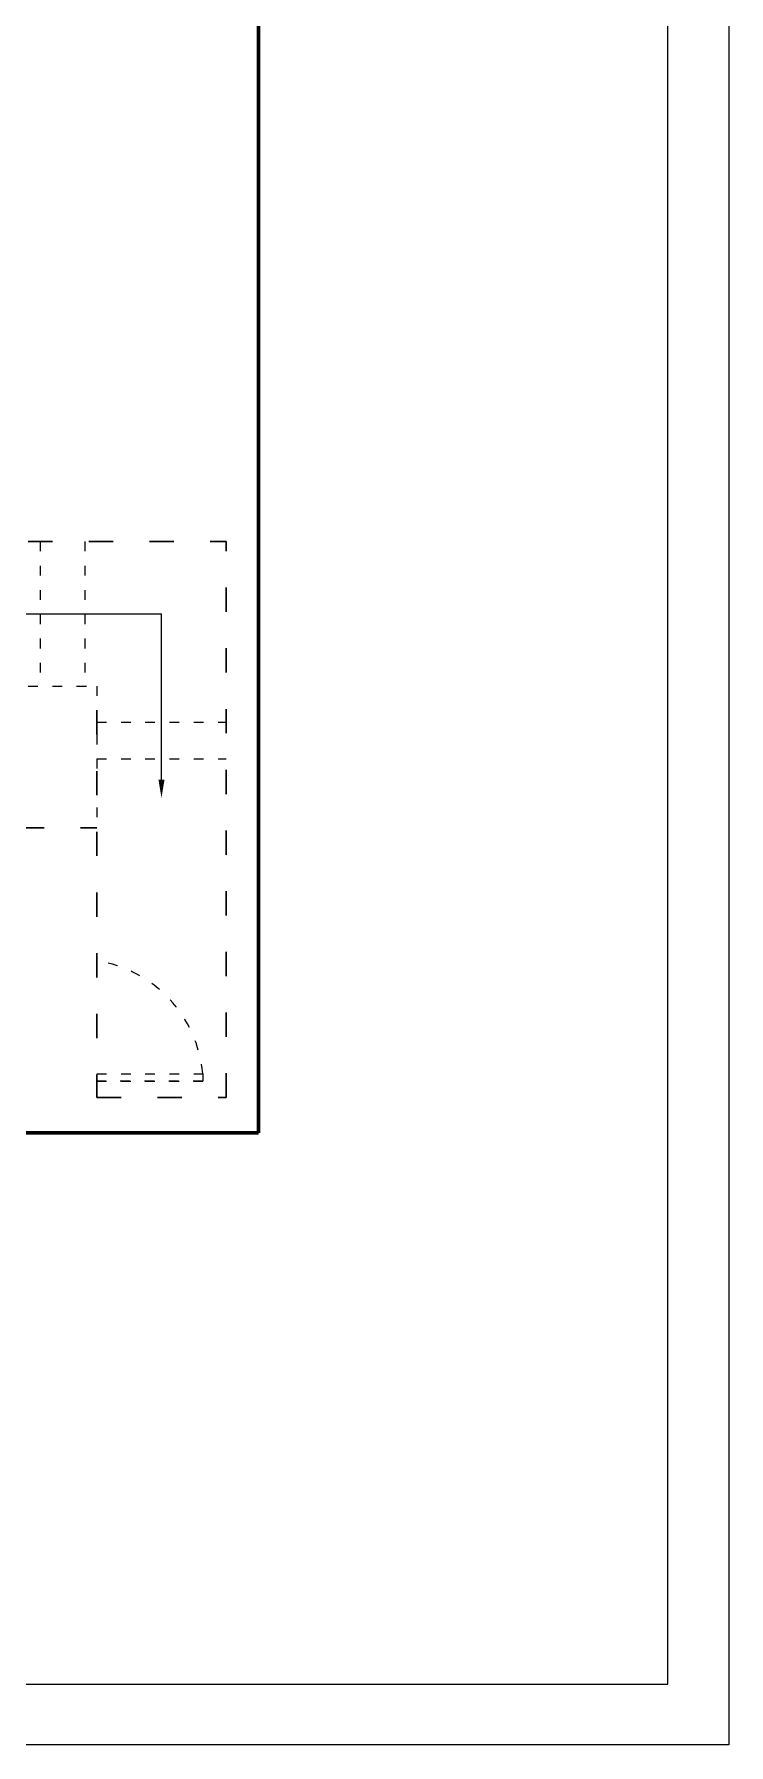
# Model space of a CAD drawing. Header units: millimetres. Extents: x 148 to 2418, y -847 to 707.
# Drawn here: x 1333 to 1504.7, y -847.5 to -424.7 of the extents above; entities that cross this region are included whole.
import ezdxf

# ---------------------------------------------------------------- set-up
doc = ezdxf.new("R2010")
doc.units = ezdxf.units.MM
doc.linetypes.add('ACAD_ISO03W100', pattern=[30, 12, -18])
for name, color, linetype in [('A-DECK-LITE', 250, 'Continuous'), ('A-DETL-FINE', 250, 'Continuous'), ('A-DETL-LITE', 250, 'Continuous'), ('A-WALL-EXTR-HEVY', 250, 'Continuous'), ('A-WALL-INTR-MEDM', 250, 'Continuous'), ('Title Blocks', 250, 'Continuous')]:
    doc.layers.add(name, color=color, linetype=linetype)

msp = doc.modelspace()

# ---------------------------------------------------------------- linework, layer by layer
at = {"layer": 'A-DECK-LITE', "linetype": 'ACAD_ISO03W100', "lineweight": 25, "ltscale": 0.2}
for p, q in [((1334.472, -550.114), (1334.472, -585.838)), ((1345.472, -550.114), (1345.472, -585.838))]:
    msp.add_line(p, q, dxfattribs=at)
at = {"layer": 'A-DETL-FINE', "lineweight": 9}
msp.add_line((1307.011, -567.976), (1364.445, -567.976), dxfattribs=at)
msp.add_lwpolyline([(1364.445, -608.924), (1364.445, -567.976)], dxfattribs=at)
at = {"layer": 'A-DETL-FINE', "linetype": 'ACAD_ISO03W100', "lineweight": 9, "ltscale": 0.2}
msp.add_arc((1343.768, -684.362), 31.002, 4.96752, 81.3236, dxfattribs=at)
at = {"layer": 'A-DETL-FINE', "lineweight": 9}
msp.add_solid([(1365.195, -608.924), (1364.445, -613.424), (1363.695, -608.924)], dxfattribs=at)
at = {"layer": 'A-DETL-LITE', "linetype": 'ACAD_ISO03W100', "ltscale": 0.2}
for p, q in [((1331.472, -585.838), (1348.445, -585.838)), ((1348.445, -585.838), (1348.445, -622.947))]:
    msp.add_line(p, q, dxfattribs=at)
at = {"layer": 'A-DETL-LITE', "linetype": 'ACAD_ISO03W100', "lineweight": 25, "ltscale": 0.2}
for p, q in [((1348.445, -594.715), (1380.445, -594.715)), ((1348.445, -603.838), (1380.445, -603.838)), ((1380.445, -627.715), (1380.445, -627.715)), ((1380.445, -638.715), (1380.445, -638.715)), ((1348.445, -681.678), (1374.653, -681.678)), ((1348.445, -683.506), (1374.653, -683.506)), ((1374.653, -683.506), (1348.445, -683.506)), ((1374.653, -681.678), (1374.653, -683.506))]:
    msp.add_line(p, q, dxfattribs=at)
at = {"layer": 'A-WALL-EXTR-HEVY', "lineweight": 60}
for p in [(1388.445, -329.073), (1388.445, -329.073), (1280.571, -696.212)]:
    msp.add_line(p, (1388.445, -696.212), dxfattribs=at)
at = {"layer": 'A-WALL-EXTR-HEVY', "linetype": 'ACAD_ISO03W100', "lineweight": 30, "ltscale": 0.5}
for p, q in [((1331.472, -550.114), (1380.445, -550.114)), ((1380.445, -687.506), (1380.445, -550.114)), ((1348.445, -591.825), (1348.445, -687.506)), ((1348.445, -687.506), (1380.445, -687.506))]:
    msp.add_line(p, q, dxfattribs=at)
at = {"layer": 'A-WALL-EXTR-HEVY'}
msp.add_line((1388.445, -696.212), (1380.445, -696.212), dxfattribs=at)
at = {"layer": 'A-WALL-INTR-MEDM', "lineweight": 30}
msp.add_line((1348.445, -591.825), (1348.445, -591.825), dxfattribs=at)
at = {"layer": 'A-WALL-INTR-MEDM', "linetype": 'ACAD_ISO03W100', "lineweight": 30, "ltscale": 0.5}
msp.add_line((1329.445, -620.887), (1348.445, -620.887), dxfattribs=at)
at = {"layer": 'Title Blocks'}
for p, q in [((1504.734, -177.821), (1504.734, -847.465)), ((1489.694, -832.465), (1489.694, -192.821)), ((166.802, -832.465), (1489.694, -832.465)), ((1504.734, -847.465), (151.802, -847.465))]:
    msp.add_line(p, q, dxfattribs=at)

doc.saveas('drawing.dxf')
